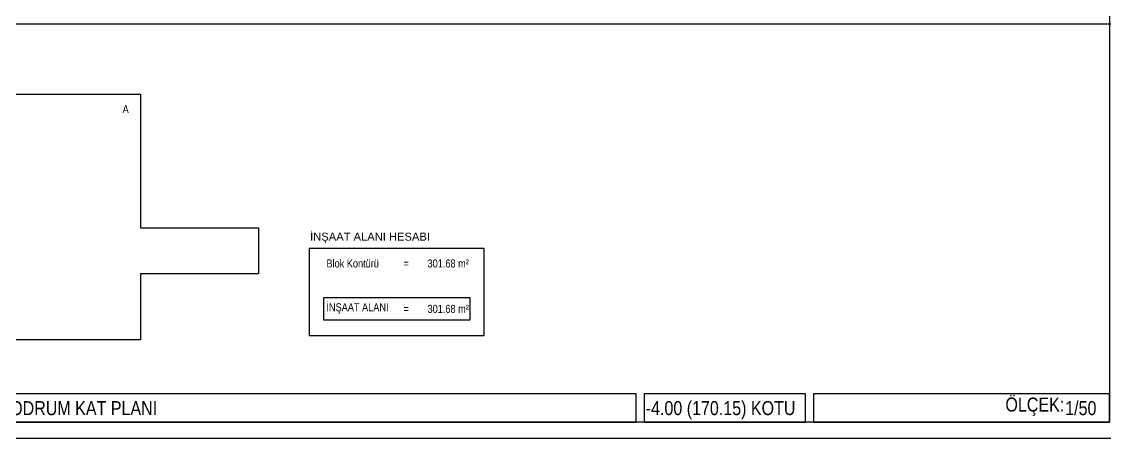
# Model space of a CAD drawing. Header units: millimetres. Extents: x 82776 to 137242, y 11666 to 27998.
# Drawn here: x 99979 to 102688, y 20553 to 21597 of the extents above; entities that cross this region are included whole.
import ezdxf
from ezdxf.enums import TextEntityAlignment as Align

# ---------------------------------------------------------------- set-up
doc = ezdxf.new("R2010")
doc.units = ezdxf.units.MM
for name, color, linetype in [('0_IFC_Insaat Alan Sema', 50, 'Continuous'), ('0_IFC_Legend_Text', 7, 'Continuous'), ('0_IFC_Legend_Viewport', 7, 'Continuous'), ('0_IFC_Room_Text(No)_50', 12, 'Continuous'), ('0_IFC_Text_Explanation_50', 231, 'Continuous')]:
    doc.layers.add(name, color=color, linetype=linetype)
doc.styles.add('IFC_TEXT', font='ARIALN.TTF')

# ---------------------------------------------------------------- blocks, each defined once
blk = doc.blocks.new('*U706')
for points in [[(-4296.5, 0), (-1182.8, 0), (-1182.8, 71.5), (-4296.5, 71.5)], [(-1162.8, 0), (-759.4, 0), (-759.4, 71.5), (-1162.8, 71.5)], [(-739.4, 0), (0, 0), (0, 71.5), (-739.4, 71.5)]]:
    blk.add_lwpolyline(points, close=True)
at = {"layer": '0_IFC_Legend_Viewport', "transparency": 33554687}
blk.add_lwpolyline([(-4296.5, 2920), (0, 2920), (0, 0), (-4296.5, 0)], close=True, dxfattribs=at)
at = {"style": 'IFC_TEXT'}
for tag, p in [('PAFTA', (-2975.3, 17.9)), ('KOT', (-1159.1, 18)), ('OLCEK', (-110.4, 17.9))]:
    blk.add_attdef(tag, p, '', height=35, dxfattribs=at)
at = {"layer": '0_IFC_Legend_Text', "transparency": 33554687, "insert": (-259.9, 61.9), "char_height": 35, "attachment_point": 1, "style": 'IFC_TEXT'}
blk.add_mtext_dynamic_manual_height_columns('ÖLÇEK:', width=490.238, gutter_width=61.4, heights=[0], dxfattribs=at)
blk = doc.blocks.new('0_IFC_SCHEMA_TEXT_50')
at = {"layer": '0_IFC_Room_Text(No)_50', "insert": (13.2, -38.5), "char_height": 9.62, "attachment_point": 1, "style": 'IFC_TEXT'}
blk.add_mtext_dynamic_manual_height_columns('m²', width=16.695, gutter_width=6.88, heights=[0], dxfattribs=at)
at = {"layer": '0_IFC_Room_Text(No)_50', "style": 'IFC_TEXT'}
blk.add_attdef('ROOM_NAME', text='', height=13.5, dxfattribs=at).set_placement((0.7, -24.8), align=Align.MIDDLE_CENTER)
blk.add_attdef('AREA', text='', height=9.62, dxfattribs=at).set_placement((9.8, -48.1), align=Align.RIGHT)
blk = doc.blocks.new('B_B1 SEMA')
at = {"layer": '0_IFC_Insaat Alan Sema', "ltscale": 120}
blk.add_lwpolyline([(0, 0), (310, 0), (310, 40), (900, 40), (900, 695), (2900, 695), (2900, 25), (3490, 25), (3490, -205), (2900, -205), (2900, -535), (900, -535), (900, -500), (500, -500), (500, -395), (0, -395)], close=True, dxfattribs=at)
at = {"transparency": 33554687}
ref = blk.add_blockref('0_IFC_SCHEMA_TEXT_50', (1020, 815), dxfattribs=dict(at, xscale=2, yscale=2, zscale=2))
ref.add_attrib('ROOM_NAME', 'KAT BRÜTÜ', dxfattribs={"layer": '0_IFC_Room_Text(No)_50', "height": 30, "style": 'IFC_TEXT'}).set_placement((1021.4, 765.3), align=Align.MIDDLE_CENTER)
ref.add_attrib('AREA', '301.68', dxfattribs={"layer": '0_IFC_Room_Text(No)_50', "height": 20, "style": 'IFC_TEXT'}).set_placement((1039.7, 718.8), align=Align.RIGHT)
at = {"layer": '0_IFC_Text_Explanation_50', "insert": (2810, 640), "char_height": 40, "attachment_point": 1, "style": 'IFC_TEXT'}
blk.add_mtext_dynamic_manual_height_columns('A', width=46.611, gutter_width=281.5, heights=[0], dxfattribs=at)
blk = doc.blocks.new('B B1 SABLON VE HESAPLAR')
at = {"layer": '0_IFC_Text_Explanation_50'}
for points in [[(1621.6, -6.7), (2059, -6.7), (2059, 210.7), (1621.6, 210.7)], [(1658, 88.2), (2022.6, 88.2), (2022.6, 31.5), (1658, 31.5)]]:
    blk.add_lwpolyline(points, close=True, dxfattribs=at)
at = {"layer": '0_IFC_Text_Explanation_50', "char_height": 20, "attachment_point": 1, "style": 'IFC_TEXT'}
for s, width, insert in [('{\\fArial|b0|i0|c162|p34;İNŞAAT\\fArial|b0|i0|c0|p34; ALANI HESABI}', 325.68, (1623.7, 250.6)), ('Blok Kontürü', 185.668, (1664.5, 183.5)), ('\\pxi-3,l4,t4;=^I301.68 m²', 185.668, (1837.3, 183.5)), ('İNŞAAT ALANI', 185.668, (1664.5, 73.8)), ('\\pxi-3,l4,t4;=^I301.68 m²', 185.668, (1837.3, 69.8)), ('\\pxi-3,l4,t4;A:^IBlok Kontürü ', 395.703, (-259.6, -46.1, 17472.6)), ('\\pxi-3,l4,ql,t4;=^I301.68 m²', 210.298, (105.4, -46.1, 17472.6))]:
    blk.add_mtext_dynamic_manual_height_columns(s, width=width, gutter_width=281.5, heights=[0], dxfattribs=dict(at, insert=insert))

msp = doc.modelspace()

# ---------------------------------------------------------------- linework, layer by layer
msp.add_lwpolyline([(82776.4, 23553.6), (82776.4, 20553.6), (135318.5, 20553.3), (135318.5, 23553.3)], close=True)
msp.add_lwpolyline([(108524.7, 21590.2), (98401.6, 21590.2)])

# ---------------------------------------------------------------- block references
msp.add_blockref('*U706', (102698.1, 20593.6)).add_auto_attribs({'PAFTA': 'B BLOK 1. BODRUM KAT PLANI', 'KOT': '-4.00 (170.15) KOTU', 'OLCEK': '1/50'})
at = {"xscale": 0.5, "yscale": 0.5, "zscale": 0.5}
msp.add_blockref('B_B1 SEMA', (98826.3, 21067.8), dxfattribs=at)
msp.add_blockref('B B1 SABLON VE HESAPLAR', (99076.3, 20817.8))

doc.saveas('drawing.dxf')
